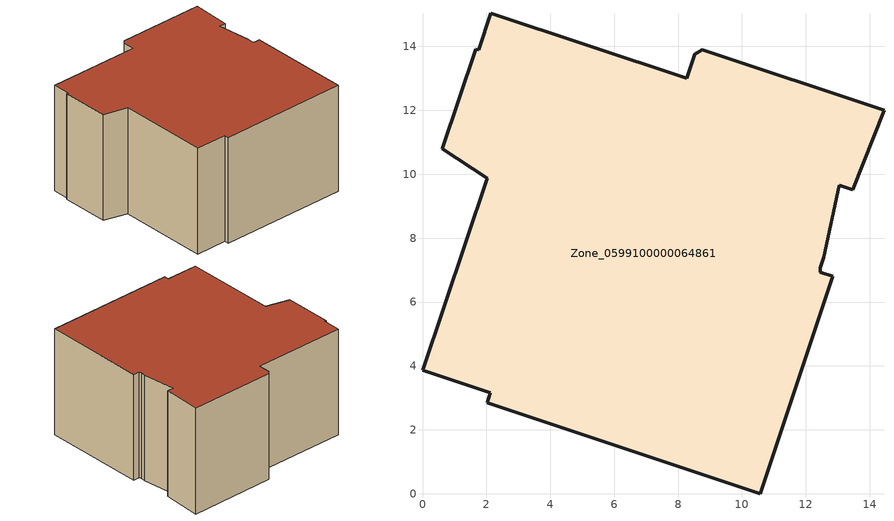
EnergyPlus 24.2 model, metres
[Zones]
Zone_0599100000064861
 floor ground (C_G): 14.45,12 13.47,9.51 13.05,9.65 12.56,7.41 12.45,7.08 12.46,6.93 12.85,6.8 10.58,0 2.02,2.85 2.12,3.16 0,3.86 2.02,9.88 0.62,10.8 1.66,13.92 1.76,13.89 2.14,15.04 8.27,13 8.52,13.75 8.76,13.89 z0
 wall outside (C_F): 0,3.86 2.12,3.16 2.02,2.85 10.58,0 12.85,6.8 12.46,6.93 12.45,7.08 12.56,7.41 13.05,9.65 13.47,9.51 14.45,12 8.76,13.89 8.52,13.75 8.27,13 2.14,15.04 1.76,13.89 1.66,13.92 0.62,10.8 2.02,9.88 0,3.86 z0:7.52
 roof outside (C_R): 12.56,7.41 13.05,9.65 13.47,9.51 14.45,12 8.76,13.89 8.52,13.75 8.27,13 2.14,15.04 1.76,13.89 1.66,13.92 0.62,10.8 2.02,9.88 0,3.86 2.12,3.16 2.02,2.85 10.58,0 12.85,6.8 12.46,6.93 12.45,7.08 z7.52
[BUILDING]
Pand.0599100000064861: North Axis=0; Terrain=City; Loads Convergence Tolerance Value=0.04; Temperature Convergence Tolerance Value=0.4; Solar Distribution=FullExterior; Maximum Number of Warmup Days=25; Minimum Number of Warmup Days=1
[Site:Location]
Rotterdam.The.Hague.AP_ZH_NLD Design_Conditions: Latitude=51.96; Longitude=4.45; Time Zone=1; Elevation=-4.5
[SITE:GROUNDTEMPERATURE:BUILDINGSURFACE]
18, 18, 18, 18, 18, 18, 18, 18, 18, 18, 18, 18
[MATERIAL] Thermal Absorptance=0.9; Solar Absorptance=0.7; Visible Absorptance=0.7
Name | Roughness | Thickness | Conductivity | Density | Specific Heat
G.D.1965 | MediumSmooth | 0.15 | 1 | 540 | 1210
F.D.1965 | Rough | 0.3 | 0.857143 | 1920 | 840
R.D.1965 | MediumRough | 0.2 | 0.08 | 1500 | 1000
[CONSTRUCTION]
C_G: G.D.1965
C_F: F.D.1965
C_R: R.D.1965
[ZONE]
Zone_0599100000064861: Type=1; Multiplier=1; Ceiling Height=Autocalculate; Volume=Autocalculate; Floor Area=autocalculate; Part of Total Floor Area=Yes
[ZONEINFILTRATION:DESIGNFLOWRATE]
Infil_Zone_0599100000064861: Zone or ZoneList or Space or SpaceList=Zone_0599100000064861; Schedule=AlwaysOn; Design Flow Rate Calculation Method=Flow/Area; Flow Rate per Floor Area=0.0042; Constant Term Coefficient=1; Temperature Term Coefficient=0; Velocity Term Coefficient=0; Velocity Squared Term Coefficient=0
[HVACTEMPLATE:ZONE:IDEALLOADSAIRSYSTEM]
Zone_0599100000064861: Maximum Heating Supply Air Temperature=50; Minimum Cooling Supply Air Temperature=13; Maximum Heating Supply Air Humidity Ratio=0.0156; Minimum Cooling Supply Air Humidity Ratio=0.0077; Heating Limit=NoLimit; Cooling Limit=NoLimit; Dehumidification Control Type=ConstantSensibleHeatRatio; Cooling Sensible Heat Ratio=0.7; Dehumidification Setpoint=60; Humidification Control Type=None; Humidification Setpoint=30; Outdoor Air Method=None; Outdoor Air Flow Rate per Person=0.00944; Outdoor Air Flow Rate per Zone Floor Area=0; Outdoor Air Flow Rate per Zone=0; Demand Controlled Ventilation Type=None; Outdoor Air Economizer Type=NoEconomizer; Heat Recovery Type=None; Sensible Heat Recovery Effectiveness=0.7; Latent Heat Recovery Effectiveness=0.65
[ZONECONTROL:THERMOSTAT]
ThermostatControl_Zone_0599100000064861: Zone or ZoneList=Zone_0599100000064861; Control Type Schedule=DualSetpointControlType; Control 1=Thermostat_Zone_0599100000064861; Temperature Difference Between Cutout And Setpoint=0
[THERMOSTATSETPOINT:DUALSETPOINT]
Thermostat_Zone_0599100000064861: Heating Setpoint Temperature Schedule=HeatingSetpoint_Zone_0599100000064861; Cooling Setpoint Temperature Schedule=CoolingSetpoint_Zone_0599100000064861
[SCHEDULE:COMPACT]
HeatingSetpoint_Zone_0599100000064861: Through: 12/31, For: AllDays, Until: 24:00, 21
CoolingSetpoint_Zone_0599100000064861: Through: 12/31, For: AllDays, Until: 24:00, 24
DualSetpointControlType: Through: 12/31, For: AllDays, Until: 24:00, 4
AlwaysOn: Through: 12/31, For: AllDays, Until: 24:00, 1
